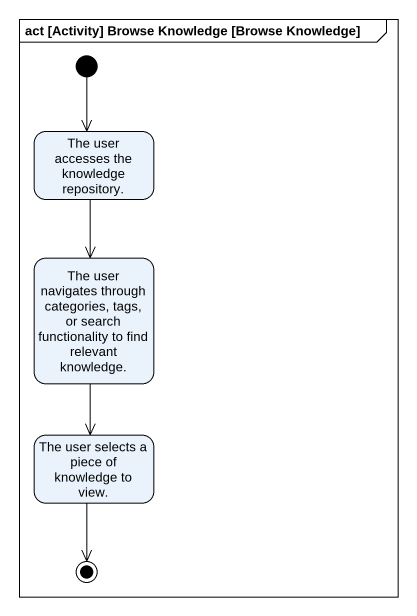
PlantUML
@startuml
mainframe act [Activity] Browse Knowledge [Browse Knowledge]
hide empty description
state "The user accesses the knowledge repository." as The_user_accesses_the
state "The user navigates through categories, tags, or search functionality to find relevant knowledge." as The_user_navigates_through
state "The user selects a piece of knowledge to view." as The_user_selects_a_piece_of
[*] --> The_user_accesses_the
The_user_accesses_the --> The_user_navigates_through
The_user_navigates_through --> The_user_selects_a_piece_of
The_user_selects_a_piece_of --> [*]
@enduml
